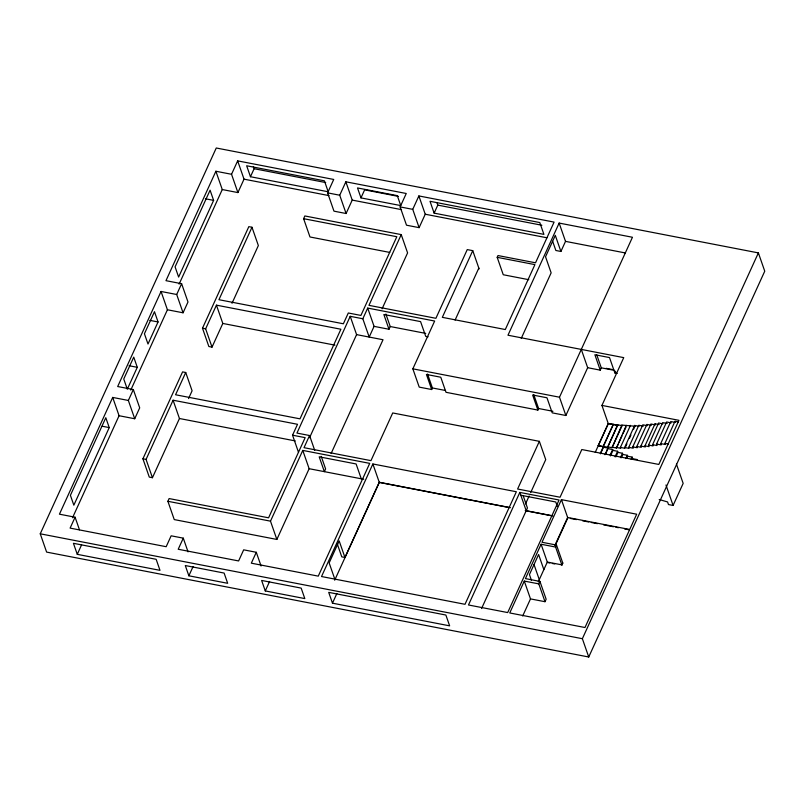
<?xml version="1.0" encoding="UTF-8"?>
<svg xmlns="http://www.w3.org/2000/svg" width="805" height="805" viewBox="0 0 805 805"><rect width="100%" height="100%" fill="white"/><g stroke="black" fill="none" stroke-linecap="round" stroke-linejoin="round"><path stroke-width="1.21" d="M40.25 533.806L216.263 147.999L758.38 252.901L764.75 271.194L588.737 657.001L46.62 552.099L40.25 533.806L582.367 638.707L588.737 657.001M112.7 397.429L119.07 415.722L134.717 418.751L128.347 400.457L112.7 397.429L59.439 514.184L75.086 517.213L79.464 529.791M161.05 291.47L167.42 309.764L183.067 312.793L176.698 294.499L161.05 291.47L117.681 386.531L133.328 389.56L139.698 407.853L134.717 418.751M215.891 171.254L222.261 189.547L237.908 192.576L231.538 174.282L215.891 171.254L165.971 280.673L181.618 283.702L187.988 301.996L183.067 312.793M109.239 427.596L73.839 505.178L70.407 495.327L105.807 417.735L109.239 427.596L102.185 426.227M137.283 367.311L127.301 389.187L123.759 379.014L133.741 357.138L137.283 367.311L129.052 365.722M158.052 321.96L147.999 344.007L144.427 333.753L154.48 311.706L158.052 321.96L149.821 320.37M213.617 200.365L178.63 277.051L175.088 266.878L210.085 190.191L213.617 200.365L205.396 198.775M72.531 517.746L119.07 415.722M130.762 390.113L167.42 309.764M179.102 284.145L222.261 189.547M75.086 517.213L70.105 528.11L166.172 546.706L171.143 535.808L183.278 538.153L188.048 551.868M128.347 400.457L133.328 389.56M176.698 294.499L181.618 283.702M231.538 174.282L237.656 160.869L333.723 179.455L327.605 192.868L333.974 211.162L346.1 213.516L352.218 200.093L345.848 181.809L406.253 193.492L400.135 206.905L406.505 225.199L419.113 227.644L425.241 214.231L418.872 195.937L554.092 222.1L535.526 262.802L498.003 255.547L497.188 257.328L503.256 274.747L528.815 279.697M237.908 192.576L244.026 179.163L237.656 160.869M77.27 554.333L73.426 543.305L156.15 559.304L159.994 570.342L77.27 554.333L81.597 544.854M250.466 176.728L246.652 165.77L324.395 180.813L328.209 191.771L250.466 176.728L254.128 168.708L253.364 166.514M298.514 452.35L292.547 435.203L297.518 424.295L173.075 400.216L179.445 418.509L152.437 477.707L149.287 477.103L142.918 458.81L182.574 371.89L185.724 372.494L192.093 390.787L188.541 398.586M185.724 372.494L175.571 394.762L300.003 418.842L340.887 329.235L216.444 305.155L222.814 323.449L212.017 347.116L208.857 346.512L202.488 328.219L248.836 226.648L251.985 227.262L258.355 245.545L232.021 303.284M152.437 477.707L146.067 459.414L173.075 400.216M212.017 347.116L205.647 328.832L216.444 305.155M251.985 227.262L218.94 299.702L343.373 323.781L348.303 312.994L360.912 315.429L396.825 236.72L303.616 218.688L304.853 215.961L401.222 234.607L407.592 252.901L382.083 308.808M183.278 538.153L178.207 549.262L238.612 560.944L243.674 549.835L256.292 552.28L251.321 563.178L318.267 576.139L369.716 463.368L302.771 450.408L309.14 468.701L276.86 539.441L174.252 519.587L167.883 501.294L169.12 498.567L268.578 517.816L305.155 437.638L292.547 435.203M346.1 213.516L339.73 195.223L345.848 181.809M360.972 197.889L357.521 187.947L397.298 195.645L400.759 205.587L360.972 197.889L364.635 189.859L398.395 196.39M188.863 575.796L185.291 565.543L224.112 573.059L227.674 583.303L188.863 575.796L193.109 566.499M427.546 374.033L432.396 387.96L431.681 389.529L419.224 387.114L412.854 368.831L434.66 321.034L367.704 308.084L374.073 326.367L369.193 337.064L362.824 318.77L350.215 316.325L296.944 433.08L309.563 435.525L314.735 450.387M276.86 539.441L270.49 521.157L302.771 450.408M309.563 435.525L304.008 447.681L370.964 460.641L392.719 412.955L539.36 441.331L545.73 459.625L530.706 492.549M362.824 318.77L367.704 308.084M401.222 234.607L368.952 305.347L435.897 318.307L467.252 249.59L472.756 250.657L479.126 268.95M419.113 227.644L412.744 209.35L418.872 195.937M309.523 437.769L356.585 334.618L350.215 316.325M434.137 213.134L430.021 201.31L539.793 222.552L543.908 234.376L434.137 213.134L437.799 205.114L436.974 202.749M265.278 590.93L261.625 580.445L301.171 588.103L304.813 598.588L265.278 590.93L269.605 581.452M331.117 453.497L383.019 339.74L356.585 334.618M374.073 326.367L388.986 329.255L390.234 326.528L385.887 314.041M372.876 463.972L321.527 576.531L465.008 604.303L516.357 491.744L372.876 463.972L379.296 482.426L334.689 580.204M472.756 250.657L442.327 317.341L505.299 329.537L534.912 264.624L497.188 257.328M337.255 543.868L341.783 556.859L344.943 557.463L379.246 482.265L510.471 507.663M455.097 320.078L478.824 268.085M332.475 603.176L328.712 592.369L445.879 615.04L449.643 625.847L332.475 603.176L336.882 593.496M431.681 389.529L426.429 374.446L440.768 377.223L446.01 392.307L537.881 410.077L532.628 395.003L546.967 397.771L552.22 412.854L565.865 415.501L559.495 397.207L632.458 237.264L559.143 223.076L507.975 335.222L623.744 357.631L601.939 405.418L608.308 423.712L595.227 452.39M521.248 338.392L551.143 272.855L545.538 256.765L555.299 235.372L560.904 251.462L555.853 250.486L552.653 241.299M560.904 251.462L565.513 241.369L559.143 223.076M537.881 410.077L538.595 408.507L533.745 394.591M539.36 441.331L517.605 489.017L560.059 497.228L581.814 449.542L658.812 464.445L678.947 420.321L601.939 405.418M519.829 492.419L468.48 604.978L507.693 612.565L559.052 500.006L519.829 492.419L526.198 510.702L552.733 515.844M525.524 503.9L529.157 495.95M565.865 415.501L587.67 367.704L581.301 349.41M481.591 608.489L527.446 507.975L523.21 495.82M587.67 367.704L600.228 370.139L601.285 367.835L596.746 354.804M617.214 373.419L614.869 372.967L615.573 371.427M524.286 581.079L530.495 598.9L545.005 601.707L538.807 583.887L524.286 581.079L509.746 612.957L584.983 627.518L636.685 514.204L561.437 499.643L541.996 542.258L556.517 545.076L562.886 563.359M561.981 565.331L555.611 547.048L541.091 544.24L525.423 578.594L539.934 581.411L546.142 599.222L545.005 601.707M598.196 445.618L608.258 423.551L613.34 424.537L603.267 446.594L598.196 445.618L603.327 446.755L600.309 453.376M522.697 615.976L530.495 598.9M538.263 581.864L547.299 562.051L561.82 564.858L562.715 562.886M554.856 545.498L567.646 517.464L629.319 529.398M555.531 544.854L567.807 517.937L561.437 499.643M538.807 583.887L539.934 581.411M555.611 547.048L556.517 545.076M603.187 446.362L613.259 424.295L617.737 425.171L607.674 447.228L603.187 446.362L603.488 447.228L600.47 453.849M607.674 447.228L617.606 424.778L622.094 425.644L612.535 446.604M604.958 454.714L607.976 448.093L603.488 447.228M605.652 454.161L607.976 448.093M607.544 446.835L612.031 447.701L621.903 425.09L634.964 426.217L633.455 429.528M610.14 455.036L612.655 449.522L608.167 448.647M610.442 455.902L612.957 450.387L612.655 449.522M611.83 447.157L616.439 448.043L626.29 425.352M616.439 448.043L617.958 444.732M618.965 442.529L621.983 435.908M622.99 433.704L626.008 427.083M615.05 456.797L617.566 451.273L612.957 450.387M615.936 456.797L617.958 452.38L617.566 451.273M616.228 447.409L620.715 448.284L620.413 447.419L630.476 425.352M620.413 447.419L624.901 448.284L624.62 447.5L634.692 425.432L639.18 426.298M620.424 457.663L622.446 453.245L617.958 452.38M625.404 447.178L626.914 443.867M629.43 438.353L630.939 435.042M621.339 457.743L622.849 454.433L622.446 453.245M624.62 447.5L629.108 448.365L628.755 447.339L638.818 425.271L643.306 426.147M625.827 458.609L627.337 455.298L622.849 454.433M626.662 458.458L627.669 456.244L627.337 455.298M628.755 447.339L633.243 448.204L632.77 446.866L642.843 424.809L647.331 425.674M632.77 446.866L637.258 447.731L636.825 446.473L646.888 424.416L651.376 425.282M631.15 459.323L632.156 457.119L627.669 456.244M636.825 446.473L641.313 447.339L640.871 446.081L650.933 424.014L655.421 424.889L655.039 423.782L659.164 424.577M640.871 446.081L645.358 446.946L644.976 445.849L655.039 423.782M644.976 445.849L649.102 446.644L648.548 445.064L658.611 423.007L662.897 423.833M648.548 445.064L653.036 445.94L652.593 444.672L662.666 422.615L667.154 423.48M652.593 444.672L657.081 445.537L656.568 444.048L666.631 421.981L671.239 422.877M656.568 444.048L661.177 444.934L660.704 443.595L670.776 421.538L675.385 422.424L674.993 421.317L678.454 421.991M660.704 443.595L665.312 444.491L664.93 443.384L674.993 421.317M582.367 638.707L758.38 252.901M659.215 499.523L667.576 501.948L668.482 504.554L673.091 505.439L683.163 483.382L676.442 464.083M254.128 168.708L325.703 182.554M437.799 205.114L541.876 225.249M327.605 192.868L339.73 195.223M400.135 206.905L412.744 209.35M244.026 179.163L329.004 195.605M352.218 200.093L401.524 209.642M425.241 214.231L546.937 237.777M565.513 241.369L625.384 252.961M389.701 252.408L309.985 236.982L303.616 218.688M390.234 326.528L425.744 333.401M606.155 368.318L612.303 369.505M601.285 367.835L614.708 370.431M428.079 336.822L425.724 336.369L420.582 321.608L383.854 314.503L388.986 329.255M222.814 323.449L334.94 345.144M412.854 368.831L559.495 397.207M202.488 328.219L205.647 328.832M432.396 387.96L445.537 390.495M538.595 408.507L552.934 411.285M608.308 423.712L613.259 424.295M614.517 424.909L616.761 425.342M664.93 443.384L668.392 444.048M637.198 459.564L632.71 458.689L632.156 457.119M179.445 418.509L295.264 440.919M520.815 495.226L555.782 501.988L557.322 506.415M570.272 518.42L576.44 519.607M582.609 520.805L588.777 521.992M591.242 522.475L597.411 523.663M603.579 524.86L613.45 526.772M615.916 527.245L618.381 527.728M624.549 528.915L629.48 529.871M309.14 468.701L363.739 479.267M379.296 482.426L509.293 507.583M525.222 510.662L552.059 515.854M142.918 458.81L146.067 459.414M549.885 562.997L547.47 562.524L541.091 544.24M552.3 563.46L554.726 563.933M167.883 501.294L270.49 521.157M665.977 485.002L673.091 505.439M634.692 425.432L634.964 426.217M614.869 372.967L609.516 357.571L594.875 354.733L600.228 370.139M621.903 425.09L622.094 425.644M617.606 424.778L617.878 425.563M543.858 569.608L538.595 554.514L529.448 574.579L531.471 580.385M534.027 564.547L539.28 579.64M361.274 478.794L356.112 463.962L319.193 456.817L324.365 471.65L325.602 468.923L321.235 456.375M344.943 557.463L339.177 540.93L329.154 562.906L334.91 579.439M256.292 552.28L261.072 565.996"/></g></svg>
